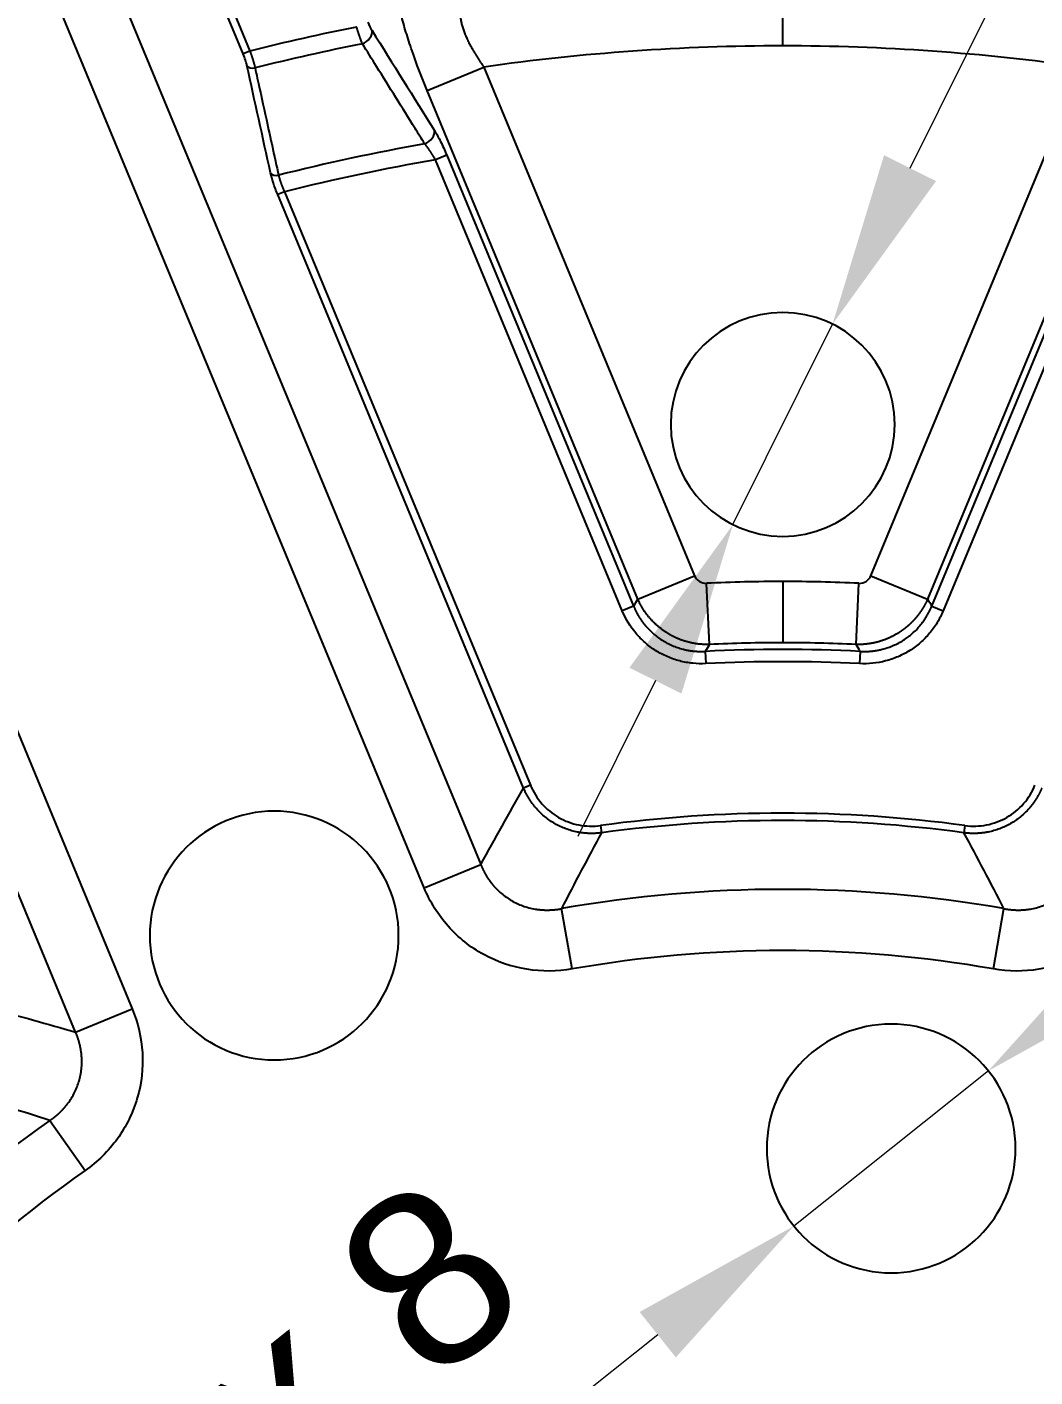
# Model space of a CAD drawing. Header units: millimetres. Extents: x 18 to 755, y 19 to 576.
# Drawn here: x 566.8 to 607.3, y 268.2 to 322.5 of the extents above; entities that cross this region are included whole.
import ezdxf

# ---------------------------------------------------------------- set-up
doc = ezdxf.new("R2010")
doc.units = ezdxf.units.MM
doc.layers.add('1', color=7, linetype='Continuous', true_color=0xffffff)
doc.styles.add('Arial', font='Arial')
doc.dimstyles.get("Standard").update_dxf_attribs({"dimtxt": 0.18, "dimasz": 0.18, "dimexe": 0.18, "dimexo": 0.0625, "dimgap": 0.09, "dimtad": 0, "dimtih": 1, "dimtoh": 1, "dimdec": 4, "dimzin": 0, "dimdsep": 46, "dimtxsty": 'Standard', "dimcen": 0.09, "dimadec": 0, "dimazin": 0, "dimtfac": 1, "dimtdec": 4, "dimtofl": 0, "dimtmove": 0, "dimatfit": 3, "dimfxl": 1, "dimtolj": 1, "dimtzin": 0, "dimarcsym": 0})

# ---------------------------------------------------------------- blocks, each defined once
blk = doc.blocks.new('_U0')
at = {"layer": '1', "color": 18, "linetype": 'Continuous', "lineweight": 13}
for p, q in [((700.69, 329.267), (735.405, 360.387)), ((493.69, 143.7), (700.69, 329.267)), ((493.69, 143.7), (695.478, 324.594))]:
    blk.add_line(p, q, dxfattribs=at)
at = {"layer": '1', "color": 18}
for points in [[(696.257, 323.726), (694.699, 325.463), (700.69, 329.267)], [(498.124, 149.241), (499.681, 147.504), (493.69, 143.7)]]:
    blk.add_solid(points, dxfattribs=at)
at = {"layer": 'Defpoints', "color": 0}
for p in [(700.69, 329.267), (493.69, 143.7)]:
    blk.add_point(p, dxfattribs=at)
at = {"layer": '1', "color": 18, "lineweight": -3, "insert": (708.25, 350.86), "char_height": 7, "attachment_point": 1, "rotation": 41.8749, "style": 'Arial'}
blk.add_mtext('\\A1;%%c278', dxfattribs=at)
blk = doc.blocks.new('_U10')
at = {"layer": '1', "color": 18, "linetype": 'Continuous', "lineweight": 13}
for p, q in [((558.472, 270.15), (452.723, 362.102)), ((635.909, 202.817), (558.472, 270.15)), ((635.909, 202.817), (563.754, 265.557))]:
    blk.add_line(p, q, dxfattribs=at)
at = {"layer": '1', "color": 18}
for points in [[(564.519, 266.438), (562.988, 264.677), (558.472, 270.15)], [(629.861, 206.529), (631.392, 208.29), (635.909, 202.817)]]:
    blk.add_solid(points, dxfattribs=at)
at = {"layer": 'Defpoints', "color": 0}
for p in [(558.472, 270.15), (635.909, 202.817)]:
    blk.add_point(p, dxfattribs=at)
at = {"layer": '1', "color": 18, "lineweight": -3, "insert": (463.324, 368.96), "char_height": 7, "attachment_point": 1, "rotation": 318.9921, "style": 'Arial'}
blk.add_mtext('\\A1;%%c102,6', dxfattribs=at)
blk = doc.blocks.new('_U12')
at = {"layer": '1', "color": 18, "linetype": 'Continuous', "lineweight": 13}
for p, q in [((610.925, 284.861), (616.395, 289.228)), ((605.454, 280.494), (597.638, 274.256)), ((592.167, 269.889), (558.165, 242.75))]:
    blk.add_line(p, q, dxfattribs=at)
at = {"layer": '1', "color": 18}
for points in [[(610.197, 285.773), (611.652, 283.949), (605.454, 280.494)], [(592.895, 268.977), (591.439, 270.801), (597.638, 274.256)]]:
    blk.add_solid(points, dxfattribs=at)
at = {"layer": 'Defpoints', "color": 0}
for p in [(605.454, 280.494), (597.638, 274.256)]:
    blk.add_point(p, dxfattribs=at)
at = {"layer": '1', "color": 18, "lineweight": -3, "insert": (554.019, 253.555), "char_height": 7, "attachment_point": 1, "rotation": 38.5962, "style": 'Arial'}
blk.add_mtext('\\A1; %%c10 \\fArial|b0|i0;\\C18;\\H7.00;\\fArial|b0|i0;x 8\\fArial|b0|i0;\\H7.00;\\C18;', dxfattribs=at)
blk = doc.blocks.new('_U13')
at = {"layer": '1', "color": 18, "linetype": 'Continuous', "lineweight": 13}
for p, q in [((602.305, 316.784), (620.6, 353.631)), ((595.189, 302.453), (599.191, 310.514)), ((592.076, 296.183), (588.963, 289.914))]:
    blk.add_line(p, q, dxfattribs=at)
at = {"layer": '1', "color": 18}
for points in [[(601.26, 317.303), (603.35, 316.265), (599.191, 310.514)], [(593.121, 295.664), (591.031, 296.702), (595.189, 302.453)]]:
    blk.add_solid(points, dxfattribs=at)
at = {"layer": 'Defpoints', "color": 0}
for p in [(599.191, 310.514), (595.189, 302.453)]:
    blk.add_point(p, dxfattribs=at)
at = {"layer": '1', "color": 18, "lineweight": -3, "insert": (595.384, 327.653), "char_height": 7, "attachment_point": 1, "rotation": 63.5941, "style": 'Arial'}
blk.add_mtext('\\A1; %%c9 \\fArial|b0|i0;\\C18;\\H7.00;\\fArial|b0|i0;x 2\\fArial|b0|i0;\\H7.00;\\C18;', dxfattribs=at)

msp = doc.modelspace()

# ---------------------------------------------------------------- linework, layer by layer
at = {"layer": '1', "color": 7, "lineweight": -3}
for p, q in [((575.507, 321.38), (562.343, 353.159)), ((562.616, 353.273), (575.78, 321.493)), ((560.283, 348.603), (585.057, 288.795)), ((582.782, 287.853), (558.008, 347.661)), ((546.279, 342.802), (571.053, 282.994)), ((568.778, 282.052), (544.004, 341.86)), ((597.19, 321.701), (597.19, 324.155)), ((575.78, 321.493), (575.507, 321.38)), ((582.903, 319.908), (585.177, 320.85)), ((585.177, 320.85), (593.649, 300.398)), ((600.732, 300.398), (609.203, 320.85)), ((591.374, 299.456), (582.903, 319.908)), ((611.478, 319.908), (603.006, 299.456)), ((583.689, 317.309), (583.234, 317.12)), ((590.744, 298.99), (583.234, 317.12)), ((583.689, 317.309), (591.198, 299.179)), ((603.182, 299.179), (610.691, 317.309)), ((611.146, 317.12), (603.637, 298.99)), ((577.171, 315.833), (576.898, 315.72)), ((586.78, 291.862), (576.898, 315.72)), ((577.171, 315.833), (587.053, 291.975)), ((591.374, 299.456), (593.649, 300.398)), ((597.19, 300.168), (597.19, 297.706)), ((600.732, 300.398), (603.006, 299.456)), ((594.246, 297.635), (594.127, 300.094)), ((600.135, 297.635), (600.253, 300.094)), ((591.198, 299.179), (590.744, 298.99)), ((603.182, 299.179), (603.637, 298.99)), ((594.079, 297.359), (594.104, 296.867)), ((600.302, 297.359), (600.276, 296.867)), ((587.053, 291.975), (586.78, 291.862)), ((589.868, 290.358), (589.908, 290.066)), ((604.511, 290.358), (604.471, 290.066)), ((582.782, 287.853), (585.057, 288.795)), ((588.725, 284.591), (588.299, 287.016)), ((605.654, 284.591), (606.08, 287.016)), ((568.778, 282.052), (571.053, 282.994)), ((567.744, 278.502), (569.157, 276.486))]:
    msp.add_line(p, q, dxfattribs=at)
for centre, radius, start, end in [((597.19, 236.483), 136.863, 90, 270), ((597.19, 236.483), 136.863, 270, 90), ((597.19, 236.483), 129, 90, 270), ((597.19, 236.483), 129, 270, 90), ((597.19, 236.483), 87.664, 101.26289, 104.13612), ((597.19, 236.483), 86.957, 101.19951, 104.1123), ((597.19, 236.483), 85.218, 90, 98.10384), ((597.19, 236.483), 85.218, 81.89616, 90), ((597.19, 236.483), 82.543, 100.03886, 104.20633), ((597.19, 236.483), 81.836, 99.81913, 104.16), ((597.19, 306.483), 4.5, 90, 270), ((597.19, 306.483), 4.5, 270, 90), ((597.19, 236.483), 63.685, 90, 92.75682), ((597.19, 236.483), 63.685, 87.24318, 90), ((597.19, 236.483), 60.954, 87.07411, 92.92589), ((597.19, 236.483), 61.223, 90, 92.75682), ((597.19, 236.483), 61.223, 87.24318, 90), ((597.19, 236.483), 60.462, 87.07411, 92.92589), ((576.758, 285.935), 5, 90, 270), ((576.758, 285.935), 5, 270, 90), ((597.19, 236.483), 54.37, 82.262, 97.7399), ((597.19, 236.483), 54.075, 82.262, 97.7399), ((597.19, 236.483), 51.309, 80.0223, 99.9796), ((597.19, 236.483), 48.847, 80.0223, 99.9796), ((601.546, 277.375), 5, 90, 270), ((601.546, 277.375), 5, 270, 90), ((597.19, 236.483), 51.309, 125.0223, 144.9796), ((597.19, 236.483), 48.847, 125.0223, 144.9796)]:
    msp.add_arc(centre, radius, start, end, dxfattribs=at)
for centre, major_axis, ratio, start_param, end_param in [((580.232, 322.131), (-0.424, -0.265), 0.68293, 1.317125, 2.901578), ((575.936, 321.022), (0.293, 0.064), 0.706939, 3.389646, 4.734138), ((582.74, 318.111), (-0.424, -0.264), 0.680219, 1.304161, 2.902421), ((576.881, 316.708), (0.293, 0.064), 0.706921, 3.38964, 4.735291)]:
    msp.add_ellipse(centre, major_axis=major_axis, ratio=ratio, start_param=start_param, end_param=end_param, dxfattribs=at)
for points, knots in [([(582.903, 319.908), (582.679, 320.449), (582.476, 320.982), (582.206, 321.765), (582.125, 322.016), (581.979, 322.498), (581.913, 322.73), (581.802, 323.17), (581.756, 323.372), (581.686, 323.743), (581.661, 323.913), (581.633, 324.211), (581.63, 324.337), (581.645, 324.548), (581.664, 324.632), (581.693, 324.692)], [0, 0, 0, 0, 0.25, 0.25, 0.375, 0.375, 0.5, 0.5, 0.625, 0.625, 0.75, 0.75, 0.875, 0.875, 1, 1, 1, 1]), ([(584.328, 323.207), (584.326, 323.205), (584.323, 323.202), (584.318, 323.196), (584.314, 323.191), (584.309, 323.185), (584.305, 323.179), (584.3, 323.173), (584.296, 323.167), (584.292, 323.161), (584.289, 323.154), (584.285, 323.148), (584.281, 323.141), (584.278, 323.134), (584.275, 323.127), (584.272, 323.119), (584.269, 323.112), (584.266, 323.104), (584.263, 323.096), (584.261, 323.088), (584.258, 323.08), (584.256, 323.072), (584.254, 323.063), (584.252, 323.055), (584.25, 323.046), (584.248, 323.037), (584.247, 323.028), (584.245, 323.019), (584.244, 323.009), (584.243, 323), (584.242, 322.99), (584.241, 322.98), (584.24, 322.971), (584.24, 322.96), (584.239, 322.95), (584.239, 322.94), (584.239, 322.929), (584.239, 322.919), (584.239, 322.908), (584.239, 322.897), (584.239, 322.886), (584.241, 322.84), (584.25, 322.754), (584.277, 322.617), (584.318, 322.467), (584.372, 322.307), (584.438, 322.14), (584.516, 321.965), (584.606, 321.782), (584.68, 321.643), (584.731, 321.551), (584.755, 321.51), (584.779, 321.468), (584.804, 321.426), (584.829, 321.383), (584.855, 321.34), (584.881, 321.297), (584.908, 321.254), (584.936, 321.21), (584.964, 321.166), (584.993, 321.121), (585.022, 321.077), (585.052, 321.032), (585.083, 320.987), (585.114, 320.941), (585.145, 320.896), (585.167, 320.866), (585.177, 320.85)], [0, 0, 0, 0, 0.006471, 0.012929, 0.019375, 0.025808, 0.032228, 0.038637, 0.045033, 0.051418, 0.057791, 0.064152, 0.070501, 0.07684, 0.083167, 0.089483, 0.095788, 0.102083, 0.108367, 0.11464, 0.120903, 0.127156, 0.133399, 0.139632, 0.145856, 0.15207, 0.158275, 0.16447, 0.170656, 0.176834, 0.183003, 0.189163, 0.195314, 0.201458, 0.207593, 0.213721, 0.21984, 0.225953, 0.232057, 0.238154, 0.244245, 0.250328, 0.312711, 0.375045, 0.437508, 0.500273, 0.560944, 0.622707, 0.685693, 0.750025, 0.763829, 0.777742, 0.791763, 0.805895, 0.820138, 0.834492, 0.84896, 0.86354, 0.878235, 0.893045, 0.907971, 0.923014, 0.938174, 0.953452, 0.968848, 0.984364, 1, 1, 1, 1]), ([(580.301, 321.785), (580.299, 321.788), (580.297, 321.795), (580.292, 321.806), (580.288, 321.817), (580.283, 321.829), (580.279, 321.84), (580.275, 321.851), (580.271, 321.862), (580.266, 321.874), (580.262, 321.885), (580.258, 321.896), (580.253, 321.908), (580.249, 321.919), (580.245, 321.931), (580.241, 321.942), (580.237, 321.954), (580.232, 321.965), (580.228, 321.977), (580.224, 321.988), (580.22, 322), (580.216, 322.011), (580.212, 322.023), (580.208, 322.034), (580.204, 322.046), (580.2, 322.057), (580.196, 322.068), (580.192, 322.079), (580.188, 322.091), (580.185, 322.102), (580.181, 322.113), (580.177, 322.124), (580.173, 322.135), (580.17, 322.146), (580.166, 322.157), (580.162, 322.167), (580.159, 322.178), (580.155, 322.189), (580.152, 322.199), (580.148, 322.209), (580.145, 322.22), (580.141, 322.23), (580.138, 322.24), (580.135, 322.25), (580.132, 322.26), (580.128, 322.27), (580.125, 322.28), (580.122, 322.29), (580.119, 322.299), (580.116, 322.309), (580.113, 322.318), (580.11, 322.327), (580.107, 322.336), (580.104, 322.345), (580.101, 322.354), (580.098, 322.363), (580.096, 322.372), (580.093, 322.38), (580.09, 322.389), (580.088, 322.397), (580.085, 322.405), (580.083, 322.413), (580.08, 322.421), (580.078, 322.429), (580.075, 322.437), (580.073, 322.445), (580.071, 322.452), (580.069, 322.457), (580.068, 322.459)], [0, 0, 0, 0, 0.020582, 0.040997, 0.061245, 0.081326, 0.10124, 0.120987, 0.140566, 0.159978, 0.179224, 0.198302, 0.217213, 0.235957, 0.254534, 0.272943, 0.291186, 0.309261, 0.32717, 0.344911, 0.362485, 0.379892, 0.397132, 0.414205, 0.431111, 0.447849, 0.464421, 0.480825, 0.497062, 0.513133, 0.529036, 0.544772, 0.56034, 0.575742, 0.590977, 0.606044, 0.620945, 0.635678, 0.650245, 0.664644, 0.678876, 0.692941, 0.706839, 0.72057, 0.734134, 0.74753, 0.76076, 0.773823, 0.786718, 0.799447, 0.812008, 0.824403, 0.83663, 0.84869, 0.860584, 0.87231, 0.883869, 0.895262, 0.906487, 0.917545, 0.928436, 0.939161, 0.949718, 0.960108, 0.970332, 0.980388, 0.990277, 1, 1, 1, 1]), ([(575.78, 321.493), (575.782, 321.488), (575.786, 321.478), (575.791, 321.464), (575.796, 321.449), (575.801, 321.435), (575.806, 321.42), (575.811, 321.406), (575.817, 321.391), (575.822, 321.377), (575.826, 321.363), (575.831, 321.348), (575.836, 321.334), (575.841, 321.32), (575.846, 321.306), (575.851, 321.292), (575.855, 321.278), (575.86, 321.264), (575.864, 321.25), (575.869, 321.236), (575.873, 321.222), (575.878, 321.208), (575.882, 321.195), (575.886, 321.181), (575.891, 321.168), (575.895, 321.155), (575.899, 321.141), (575.903, 321.128), (575.907, 321.115), (575.911, 321.102), (575.915, 321.089), (575.918, 321.076), (575.922, 321.064), (575.926, 321.051), (575.93, 321.039), (575.933, 321.027), (575.937, 321.014), (575.94, 321.002), (575.943, 320.99), (575.947, 320.978), (575.95, 320.967), (575.953, 320.955), (575.956, 320.944), (575.959, 320.932), (575.962, 320.921), (575.965, 320.91), (575.968, 320.899), (575.971, 320.888), (575.973, 320.877), (575.976, 320.867), (575.979, 320.856), (575.981, 320.846), (575.983, 320.836), (575.986, 320.826), (575.987, 320.819), (575.988, 320.816)], [0, 0, 0, 0, 0.019752, 0.039468, 0.059149, 0.078794, 0.098404, 0.117979, 0.137519, 0.157024, 0.176494, 0.195929, 0.21533, 0.234696, 0.254027, 0.273324, 0.292586, 0.311814, 0.331008, 0.350168, 0.369294, 0.388386, 0.407444, 0.426468, 0.445459, 0.464416, 0.48334, 0.50223, 0.521087, 0.539911, 0.558701, 0.577459, 0.596184, 0.614876, 0.633535, 0.652162, 0.670756, 0.689317, 0.707847, 0.726344, 0.744809, 0.763242, 0.781643, 0.800012, 0.818349, 0.836655, 0.854929, 0.873172, 0.891384, 0.909564, 0.927713, 0.945831, 0.963918, 0.981974, 1, 1, 1, 1]), ([(582.802, 317.763), (582.673, 317.97), (582.544, 318.178), (581.9, 319.215), (581.385, 320.043), (580.68, 321.175), (580.491, 321.48), (580.301, 321.785)], [0, 0, 0, 0, 0.154458, 0.154458, 0.772291, 0.772291, 1, 1, 1, 1]), ([(575.988, 320.816), (576.018, 320.678), (576.049, 320.54), (576.2, 319.849), (576.321, 319.296), (576.606, 317.996), (576.769, 317.249), (576.933, 316.502)], [0, 0, 0, 0, 0.096089, 0.096089, 0.480447, 0.480447, 1, 1, 1, 1]), ([(583.195, 318.299), (583.274, 318.172), (583.358, 318.02), (583.527, 317.681), (583.61, 317.498), (583.689, 317.309)], [0, 0, 0, 0, 0.5, 0.5, 1, 1, 1, 1]), ([(583.234, 317.12), (583.231, 317.125), (583.226, 317.135), (583.218, 317.15), (583.21, 317.165), (583.201, 317.18), (583.193, 317.195), (583.184, 317.21), (583.175, 317.226), (583.166, 317.242), (583.157, 317.257), (583.147, 317.273), (583.137, 317.29), (583.128, 317.306), (583.117, 317.322), (583.107, 317.339), (583.097, 317.356), (583.086, 317.372), (583.076, 317.389), (583.065, 317.406), (583.054, 317.423), (583.043, 317.44), (583.031, 317.457), (583.018, 317.477), (583.003, 317.499), (582.986, 317.524), (582.969, 317.548), (582.952, 317.572), (582.935, 317.595), (582.918, 317.618), (582.902, 317.64), (582.885, 317.662), (582.868, 317.683), (582.851, 317.704), (582.835, 317.724), (582.818, 317.744), (582.807, 317.756), (582.802, 317.763)], [0, 0, 0, 0, 0.019473, 0.039254, 0.059344, 0.079744, 0.100453, 0.121472, 0.142801, 0.16444, 0.186391, 0.208651, 0.231224, 0.254107, 0.277302, 0.300809, 0.324627, 0.348758, 0.373202, 0.397957, 0.423026, 0.448408, 0.474102, 0.50011, 0.538421, 0.576756, 0.615114, 0.653496, 0.691902, 0.730331, 0.768783, 0.80726, 0.84576, 0.884284, 0.922832, 0.961404, 1, 1, 1, 1]), ([(576.898, 315.72), (576.832, 315.879), (576.773, 316.037), (576.673, 316.337), (576.634, 316.476), (576.608, 316.595)], [0, 0, 0, 0, 0.5, 0.5, 1, 1, 1, 1]), ([(576.933, 316.502), (576.934, 316.499), (576.935, 316.492), (576.937, 316.482), (576.94, 316.472), (576.942, 316.461), (576.945, 316.451), (576.947, 316.44), (576.95, 316.429), (576.953, 316.418), (576.956, 316.407), (576.959, 316.396), (576.962, 316.385), (576.965, 316.374), (576.968, 316.362), (576.972, 316.35), (576.975, 316.339), (576.979, 316.327), (576.982, 316.315), (576.986, 316.303), (576.99, 316.291), (576.994, 316.278), (576.998, 316.266), (577.002, 316.253), (577.006, 316.241), (577.011, 316.228), (577.015, 316.215), (577.019, 316.203), (577.024, 316.19), (577.029, 316.177), (577.033, 316.164), (577.038, 316.15), (577.043, 316.137), (577.048, 316.124), (577.053, 316.11), (577.058, 316.097), (577.064, 316.083), (577.069, 316.07), (577.074, 316.056), (577.08, 316.043), (577.085, 316.029), (577.091, 316.015), (577.097, 316.001), (577.102, 315.987), (577.108, 315.973), (577.114, 315.959), (577.12, 315.945), (577.126, 315.931), (577.132, 315.917), (577.139, 315.903), (577.145, 315.889), (577.151, 315.875), (577.158, 315.861), (577.164, 315.847), (577.168, 315.838), (577.171, 315.833)], [0, 0, 0, 0, 0.018155, 0.036332, 0.05453, 0.072751, 0.090995, 0.109262, 0.127552, 0.145866, 0.164204, 0.182567, 0.200954, 0.219367, 0.237805, 0.256269, 0.27476, 0.293276, 0.31182, 0.330391, 0.348989, 0.367616, 0.38627, 0.404953, 0.423666, 0.442407, 0.461177, 0.479978, 0.498809, 0.51767, 0.536562, 0.555485, 0.57444, 0.593426, 0.612445, 0.631496, 0.650579, 0.669695, 0.688845, 0.708028, 0.727245, 0.746496, 0.765782, 0.785102, 0.804458, 0.823848, 0.843275, 0.862737, 0.882235, 0.90177, 0.921342, 0.94095, 0.960596, 0.980279, 1, 1, 1, 1]), ([(593.649, 300.398), (593.687, 300.304), (593.755, 300.224), (593.925, 300.116), (594.026, 300.09), (594.127, 300.094)], [0, 0, 0, 0, 0.5, 0.5, 1, 1, 1, 1]), ([(600.253, 300.094), (600.355, 300.09), (600.456, 300.116), (600.626, 300.224), (600.693, 300.304), (600.732, 300.398)], [0, 0, 0, 0, 0.5, 0.5, 1, 1, 1, 1]), ([(591.198, 299.179), (591.202, 299.17), (591.209, 299.154), (591.219, 299.129), (591.23, 299.104), (591.241, 299.08), (591.252, 299.055), (591.264, 299.031), (591.275, 299.007), (591.287, 298.983), (591.299, 298.959), (591.311, 298.936), (591.323, 298.912), (591.336, 298.889), (591.348, 298.866), (591.361, 298.843), (591.374, 298.82), (591.387, 298.798), (591.401, 298.775), (591.414, 298.753), (591.428, 298.731), (591.441, 298.709), (591.455, 298.688), (591.47, 298.666), (591.484, 298.645), (591.498, 298.624), (591.513, 298.603), (591.527, 298.582), (591.542, 298.561), (591.557, 298.541), (591.572, 298.521), (591.587, 298.501), (591.602, 298.481), (591.618, 298.462), (591.633, 298.442), (591.649, 298.423), (591.708, 298.352), (591.816, 298.232), (591.981, 298.076), (592.157, 297.933), (592.343, 297.805), (592.538, 297.692), (592.742, 297.594), (592.954, 297.511), (593.117, 297.462), (593.224, 297.436), (593.274, 297.424), (593.325, 297.413), (593.376, 297.403), (593.428, 297.394), (593.48, 297.386), (593.533, 297.379), (593.586, 297.372), (593.639, 297.367), (593.693, 297.362), (593.747, 297.359), (593.802, 297.356), (593.857, 297.354), (593.912, 297.354), (593.968, 297.354), (594.023, 297.356), (594.06, 297.358), (594.079, 297.359)], [0, 0, 0, 0, 0.007423, 0.014834, 0.022232, 0.029616, 0.036986, 0.044342, 0.051683, 0.059008, 0.066318, 0.073613, 0.08089, 0.088151, 0.095394, 0.10262, 0.109828, 0.117017, 0.124188, 0.131339, 0.13847, 0.145582, 0.152673, 0.159743, 0.166793, 0.17382, 0.180826, 0.18781, 0.194771, 0.201709, 0.208624, 0.215516, 0.222383, 0.229226, 0.236045, 0.242839, 0.249607, 0.31255, 0.375247, 0.437527, 0.499226, 0.560966, 0.623281, 0.686008, 0.748976, 0.763016, 0.777162, 0.791412, 0.805763, 0.820211, 0.834754, 0.849388, 0.864111, 0.878918, 0.893806, 0.908772, 0.923812, 0.938923, 0.954101, 0.969343, 0.984643, 1, 1, 1, 1]), ([(594.246, 297.635), (594.236, 297.635), (594.217, 297.635), (594.189, 297.634), (594.161, 297.634), (594.133, 297.634), (594.105, 297.634), (594.077, 297.635), (594.049, 297.636), (594.021, 297.637), (593.993, 297.638), (593.965, 297.64), (593.937, 297.642), (593.909, 297.644), (593.881, 297.646), (593.853, 297.649), (593.825, 297.652), (593.797, 297.655), (593.769, 297.659), (593.741, 297.662), (593.714, 297.666), (593.686, 297.67), (593.658, 297.675), (593.631, 297.68), (593.603, 297.685), (593.576, 297.69), (593.549, 297.695), (593.522, 297.701), (593.494, 297.707), (593.467, 297.713), (593.44, 297.72), (593.413, 297.726), (593.387, 297.733), (593.36, 297.74), (593.333, 297.748), (593.307, 297.755), (593.281, 297.763), (593.254, 297.771), (593.228, 297.779), (593.202, 297.788), (593.176, 297.797), (593.151, 297.806), (593.125, 297.815), (593.099, 297.824), (593.074, 297.834), (593.049, 297.843), (593.024, 297.853), (592.999, 297.864), (592.974, 297.874), (592.949, 297.885), (592.925, 297.895), (592.9, 297.906), (592.876, 297.917), (592.852, 297.929), (592.828, 297.94), (592.805, 297.952), (592.781, 297.964), (592.758, 297.976), (592.734, 297.988), (592.711, 298), (592.689, 298.013), (592.666, 298.025), (592.643, 298.038), (592.621, 298.051), (592.599, 298.064), (592.577, 298.078), (592.555, 298.091), (592.527, 298.109), (592.493, 298.131), (592.452, 298.158), (592.412, 298.185), (592.372, 298.214), (592.332, 298.243), (592.293, 298.274), (592.253, 298.305), (592.215, 298.336), (592.176, 298.369), (592.138, 298.402), (592.1, 298.436), (592.063, 298.471), (592.026, 298.507), (591.99, 298.543), (591.954, 298.581), (591.918, 298.618), (591.884, 298.657), (591.849, 298.696), (591.816, 298.736), (591.783, 298.777), (591.75, 298.818), (591.719, 298.86), (591.687, 298.903), (591.657, 298.946), (591.627, 298.99), (591.598, 299.034), (591.57, 299.079), (591.543, 299.125), (591.516, 299.171), (591.49, 299.217), (591.465, 299.264), (591.441, 299.311), (591.418, 299.359), (591.395, 299.407), (591.381, 299.44), (591.374, 299.456)], [0, 0, 0, 0, 0.007804, 0.01561, 0.023416, 0.031224, 0.039031, 0.046838, 0.054645, 0.062451, 0.070255, 0.078057, 0.085857, 0.093654, 0.101448, 0.109238, 0.117024, 0.124806, 0.132583, 0.140354, 0.148119, 0.155879, 0.163631, 0.171377, 0.179115, 0.186845, 0.194567, 0.202281, 0.209985, 0.217679, 0.225364, 0.233038, 0.240702, 0.248354, 0.255995, 0.263623, 0.27124, 0.278844, 0.286434, 0.294011, 0.301575, 0.309124, 0.316658, 0.324177, 0.331681, 0.33917, 0.346642, 0.354098, 0.361537, 0.368959, 0.376363, 0.38375, 0.391118, 0.398468, 0.4058, 0.413112, 0.420405, 0.427678, 0.434931, 0.442164, 0.449376, 0.456567, 0.463737, 0.470886, 0.478012, 0.485117, 0.4922, 0.49926, 0.512629, 0.526078, 0.539605, 0.553208, 0.566886, 0.580635, 0.594455, 0.608343, 0.622297, 0.636314, 0.650393, 0.664531, 0.678726, 0.692974, 0.707275, 0.721624, 0.736021, 0.750461, 0.764943, 0.779463, 0.79402, 0.808609, 0.823229, 0.837877, 0.852549, 0.867243, 0.881957, 0.896686, 0.911429, 0.926182, 0.940942, 0.955707, 0.970474, 0.985239, 1, 1, 1, 1]), ([(603.006, 299.456), (603.003, 299.447), (602.995, 299.43), (602.984, 299.404), (602.972, 299.379), (602.96, 299.354), (602.947, 299.328), (602.935, 299.303), (602.922, 299.278), (602.909, 299.253), (602.896, 299.228), (602.883, 299.204), (602.869, 299.179), (602.855, 299.155), (602.841, 299.13), (602.826, 299.106), (602.812, 299.082), (602.797, 299.059), (602.782, 299.035), (602.767, 299.011), (602.752, 298.988), (602.736, 298.965), (602.72, 298.942), (602.704, 298.919), (602.688, 298.896), (602.671, 298.874), (602.655, 298.851), (602.638, 298.829), (602.621, 298.807), (602.604, 298.785), (602.587, 298.763), (602.569, 298.742), (602.551, 298.721), (602.534, 298.7), (602.516, 298.679), (602.497, 298.658), (602.479, 298.637), (602.461, 298.617), (602.442, 298.597), (602.423, 298.577), (602.404, 298.557), (602.385, 298.538), (602.366, 298.519), (602.347, 298.5), (602.327, 298.481), (602.308, 298.462), (602.288, 298.444), (602.268, 298.425), (602.248, 298.407), (602.228, 298.39), (602.208, 298.372), (602.188, 298.355), (602.167, 298.338), (602.147, 298.321), (602.126, 298.304), (602.105, 298.288), (602.085, 298.271), (602.064, 298.255), (602.043, 298.24), (602.022, 298.224), (602.001, 298.209), (601.98, 298.194), (601.958, 298.179), (601.937, 298.164), (601.916, 298.149), (601.894, 298.135), (601.873, 298.121), (601.845, 298.103), (601.81, 298.082), (601.769, 298.057), (601.727, 298.032), (601.684, 298.008), (601.64, 297.985), (601.596, 297.962), (601.551, 297.94), (601.506, 297.918), (601.46, 297.897), (601.414, 297.877), (601.367, 297.857), (601.319, 297.838), (601.271, 297.82), (601.223, 297.803), (601.174, 297.786), (601.124, 297.771), (601.075, 297.756), (601.025, 297.741), (600.974, 297.728), (600.923, 297.715), (600.872, 297.704), (600.82, 297.693), (600.769, 297.683), (600.717, 297.674), (600.664, 297.666), (600.612, 297.659), (600.559, 297.652), (600.506, 297.647), (600.453, 297.642), (600.4, 297.639), (600.347, 297.636), (600.294, 297.635), (600.241, 297.634), (600.188, 297.634), (600.153, 297.635), (600.135, 297.635)], [0, 0, 0, 0, 0.007804, 0.01561, 0.023418, 0.031225, 0.039033, 0.046841, 0.054648, 0.062454, 0.070258, 0.078061, 0.085861, 0.093658, 0.101452, 0.109243, 0.117029, 0.124811, 0.132588, 0.14036, 0.148125, 0.155885, 0.163638, 0.171383, 0.179122, 0.186852, 0.194574, 0.202287, 0.209992, 0.217686, 0.225371, 0.233045, 0.240709, 0.248361, 0.256002, 0.26363, 0.271247, 0.27885, 0.286441, 0.294018, 0.301581, 0.30913, 0.316664, 0.324184, 0.331687, 0.339176, 0.346648, 0.354103, 0.361542, 0.368964, 0.376368, 0.383755, 0.391123, 0.398473, 0.405804, 0.413116, 0.420408, 0.427681, 0.434934, 0.442166, 0.449378, 0.456569, 0.463739, 0.470887, 0.478014, 0.485118, 0.4922, 0.49926, 0.51263, 0.52608, 0.539607, 0.553211, 0.566889, 0.580639, 0.59446, 0.608348, 0.622302, 0.63632, 0.650399, 0.664537, 0.678732, 0.692981, 0.707282, 0.721631, 0.736028, 0.750468, 0.76495, 0.77947, 0.794026, 0.808616, 0.823236, 0.837883, 0.852555, 0.867249, 0.881962, 0.896691, 0.911433, 0.926185, 0.940945, 0.955709, 0.970475, 0.98524, 1, 1, 1, 1]), ([(600.302, 297.359), (600.311, 297.358), (600.328, 297.357), (600.355, 297.356), (600.382, 297.355), (600.409, 297.355), (600.436, 297.354), (600.463, 297.354), (600.489, 297.354), (600.516, 297.354), (600.543, 297.355), (600.569, 297.356), (600.595, 297.357), (600.622, 297.358), (600.648, 297.36), (600.674, 297.361), (600.7, 297.363), (600.726, 297.366), (600.752, 297.368), (600.778, 297.371), (600.804, 297.373), (600.83, 297.377), (600.855, 297.38), (600.881, 297.383), (600.906, 297.387), (600.931, 297.391), (600.957, 297.395), (600.982, 297.399), (601.006, 297.404), (601.031, 297.409), (601.056, 297.413), (601.08, 297.419), (601.105, 297.424), (601.129, 297.429), (601.153, 297.435), (601.177, 297.441), (601.267, 297.464), (601.421, 297.51), (601.634, 297.592), (601.838, 297.69), (602.033, 297.802), (602.219, 297.93), (602.395, 298.072), (602.561, 298.229), (602.675, 298.354), (602.745, 298.439), (602.777, 298.48), (602.809, 298.521), (602.84, 298.563), (602.87, 298.606), (602.9, 298.649), (602.929, 298.694), (602.958, 298.739), (602.986, 298.785), (603.013, 298.832), (603.039, 298.879), (603.065, 298.927), (603.09, 298.976), (603.115, 299.026), (603.138, 299.076), (603.16, 299.127), (603.175, 299.161), (603.182, 299.179)], [0, 0, 0, 0, 0.007422, 0.014832, 0.022228, 0.029611, 0.03698, 0.044335, 0.051675, 0.059001, 0.06631, 0.073604, 0.080881, 0.088141, 0.095384, 0.10261, 0.109817, 0.117007, 0.124177, 0.131328, 0.13846, 0.145571, 0.152663, 0.159734, 0.166783, 0.173811, 0.180818, 0.187802, 0.194764, 0.201703, 0.208618, 0.215511, 0.222379, 0.229223, 0.236043, 0.242838, 0.249607, 0.312539, 0.375233, 0.437516, 0.499226, 0.560955, 0.623267, 0.685997, 0.748976, 0.763013, 0.777158, 0.791406, 0.805755, 0.820202, 0.834744, 0.849378, 0.8641, 0.878907, 0.893795, 0.908762, 0.923803, 0.938915, 0.954095, 0.969338, 0.984641, 1, 1, 1, 1]), ([(594.104, 296.867), (593.926, 296.858), (593.749, 296.862), (593.396, 296.898), (593.22, 296.93), (592.879, 297.019), (592.713, 297.076), (592.39, 297.217), (592.232, 297.3), (591.934, 297.489), (591.793, 297.594), (591.528, 297.826), (591.403, 297.953), (591.062, 298.361), (590.88, 298.661), (590.744, 298.99)], [0, 0, 0, 0, 0.125, 0.125, 0.25, 0.25, 0.375, 0.375, 0.5, 0.5, 0.625, 0.625, 0.75, 0.75, 1, 1, 1, 1]), ([(603.637, 298.99), (603.569, 298.826), (603.489, 298.668), (603.305, 298.364), (603.2, 298.219), (602.974, 297.95), (602.851, 297.824), (602.585, 297.593), (602.442, 297.485), (602.143, 297.297), (601.987, 297.215), (601.665, 297.076), (601.496, 297.018), (600.982, 296.884), (600.632, 296.849), (600.276, 296.867)], [0, 0, 0, 0, 0.125, 0.125, 0.25, 0.25, 0.375, 0.375, 0.5, 0.5, 0.625, 0.625, 0.75, 0.75, 1, 1, 1, 1]), ([(589.908, 290.066), (589.899, 290.064), (589.883, 290.062), (589.857, 290.059), (589.832, 290.056), (589.807, 290.054), (589.782, 290.051), (589.757, 290.049), (589.732, 290.047), (589.707, 290.046), (589.682, 290.044), (589.658, 290.043), (589.633, 290.042), (589.608, 290.041), (589.583, 290.04), (589.558, 290.039), (589.534, 290.039), (589.509, 290.039), (589.485, 290.039), (589.46, 290.04), (589.436, 290.04), (589.412, 290.041), (589.387, 290.042), (589.363, 290.043), (589.339, 290.044), (589.315, 290.046), (589.291, 290.047), (589.267, 290.049), (589.244, 290.051), (589.22, 290.053), (589.196, 290.056), (589.173, 290.058), (589.15, 290.061), (589.126, 290.064), (589.103, 290.067), (589.08, 290.07), (589.057, 290.074), (589.034, 290.077), (589.012, 290.081), (588.989, 290.085), (588.967, 290.089), (588.872, 290.107), (588.706, 290.147), (588.475, 290.222), (588.252, 290.316), (588.039, 290.427), (587.836, 290.554), (587.643, 290.699), (587.461, 290.86), (587.337, 290.99), (587.262, 291.076), (587.231, 291.113), (587.2, 291.151), (587.17, 291.19), (587.14, 291.23), (587.11, 291.27), (587.081, 291.312), (587.052, 291.354), (587.024, 291.397), (586.997, 291.44), (586.97, 291.484), (586.944, 291.529), (586.918, 291.575), (586.893, 291.621), (586.869, 291.668), (586.846, 291.716), (586.823, 291.764), (586.801, 291.813), (586.787, 291.846), (586.78, 291.862)], [0, 0, 0, 0, 0.006529, 0.013047, 0.019555, 0.026051, 0.032536, 0.039009, 0.045469, 0.051917, 0.058352, 0.064774, 0.071182, 0.077576, 0.083955, 0.09032, 0.09667, 0.103004, 0.109323, 0.115626, 0.121912, 0.128181, 0.134434, 0.140669, 0.146886, 0.153086, 0.159267, 0.165429, 0.171573, 0.177697, 0.183801, 0.189886, 0.195951, 0.201995, 0.208019, 0.214022, 0.220003, 0.225963, 0.231901, 0.237817, 0.243711, 0.249582, 0.312525, 0.375222, 0.437468, 0.499068, 0.560676, 0.622939, 0.685659, 0.748632, 0.7611, 0.773669, 0.786336, 0.799098, 0.811953, 0.824897, 0.837929, 0.851045, 0.864243, 0.877519, 0.89087, 0.904293, 0.917785, 0.931343, 0.944963, 0.958642, 0.972377, 0.986164, 1, 1, 1, 1]), ([(587.053, 291.975), (587.166, 291.704), (587.32, 291.455), (587.705, 291.015), (587.931, 290.83), (588.439, 290.539), (588.711, 290.438), (589.287, 290.326), (589.577, 290.319), (589.868, 290.358)], [0, 0, 0, 0, 0.25, 0.25, 0.5, 0.5, 0.75, 0.75, 1, 1, 1, 1]), ([(607.598, 291.863), (607.595, 291.855), (607.589, 291.839), (607.579, 291.816), (607.568, 291.793), (607.558, 291.77), (607.547, 291.747), (607.537, 291.725), (607.526, 291.702), (607.515, 291.68), (607.504, 291.657), (607.492, 291.635), (607.481, 291.613), (607.469, 291.591), (607.457, 291.569), (607.445, 291.548), (607.433, 291.527), (607.421, 291.505), (607.408, 291.484), (607.396, 291.463), (607.383, 291.442), (607.37, 291.422), (607.357, 291.401), (607.344, 291.381), (607.331, 291.361), (607.317, 291.341), (607.304, 291.321), (607.29, 291.301), (607.276, 291.282), (607.263, 291.263), (607.249, 291.243), (607.235, 291.224), (607.22, 291.206), (607.206, 291.187), (607.192, 291.169), (607.177, 291.15), (607.163, 291.132), (607.148, 291.114), (607.134, 291.097), (607.119, 291.079), (607.104, 291.062), (607.041, 290.989), (606.923, 290.866), (606.741, 290.704), (606.548, 290.559), (606.346, 290.43), (606.133, 290.319), (605.91, 290.225), (605.679, 290.149), (605.505, 290.107), (605.394, 290.086), (605.346, 290.078), (605.297, 290.07), (605.248, 290.064), (605.198, 290.058), (605.148, 290.053), (605.098, 290.048), (605.047, 290.045), (604.996, 290.042), (604.945, 290.04), (604.893, 290.039), (604.841, 290.039), (604.789, 290.04), (604.736, 290.042), (604.683, 290.045), (604.63, 290.049), (604.577, 290.053), (604.524, 290.059), (604.489, 290.063), (604.471, 290.066)], [0, 0, 0, 0, 0.00653, 0.013049, 0.019558, 0.026055, 0.032541, 0.039014, 0.045476, 0.051924, 0.05836, 0.064782, 0.071191, 0.077585, 0.083965, 0.09033, 0.09668, 0.103015, 0.109334, 0.115637, 0.121923, 0.128192, 0.134445, 0.14068, 0.146897, 0.153096, 0.159277, 0.165439, 0.171582, 0.177706, 0.18381, 0.189894, 0.195958, 0.202002, 0.208025, 0.214027, 0.220007, 0.225966, 0.231904, 0.237819, 0.243712, 0.249582, 0.312536, 0.375236, 0.437479, 0.499068, 0.560687, 0.622954, 0.68567, 0.748632, 0.761102, 0.773673, 0.786341, 0.799105, 0.811961, 0.824907, 0.837939, 0.851056, 0.864254, 0.87753, 0.890881, 0.904303, 0.917795, 0.931352, 0.944971, 0.958648, 0.972381, 0.986166, 1, 1, 1, 1]), ([(604.511, 290.358), (604.802, 290.319), (605.095, 290.327), (605.669, 290.438), (605.942, 290.54), (606.45, 290.832), (606.674, 291.016), (607.061, 291.458), (607.213, 291.704), (607.325, 291.976)], [0, 0, 0, 0, 0.25, 0.25, 0.5, 0.5, 0.75, 0.75, 1, 1, 1, 1]), ([(585.057, 288.795), (585.06, 288.787), (585.067, 288.77), (585.077, 288.746), (585.087, 288.721), (585.097, 288.697), (585.108, 288.673), (585.119, 288.649), (585.129, 288.625), (585.141, 288.602), (585.152, 288.578), (585.163, 288.555), (585.175, 288.532), (585.187, 288.509), (585.199, 288.486), (585.211, 288.463), (585.223, 288.441), (585.235, 288.419), (585.248, 288.396), (585.261, 288.374), (585.274, 288.353), (585.287, 288.331), (585.3, 288.31), (585.313, 288.288), (585.326, 288.267), (585.34, 288.247), (585.354, 288.226), (585.367, 288.205), (585.381, 288.185), (585.395, 288.165), (585.41, 288.145), (585.424, 288.125), (585.438, 288.106), (585.453, 288.087), (585.467, 288.067), (585.482, 288.049), (585.497, 288.03), (585.512, 288.011), (585.527, 287.993), (585.542, 287.975), (585.557, 287.957), (585.622, 287.881), (585.744, 287.752), (585.934, 287.584), (586.136, 287.436), (586.349, 287.306), (586.572, 287.196), (586.806, 287.105), (587.05, 287.035), (587.232, 287), (587.349, 286.984), (587.399, 286.978), (587.448, 286.973), (587.499, 286.968), (587.55, 286.965), (587.601, 286.962), (587.653, 286.961), (587.705, 286.96), (587.758, 286.96), (587.811, 286.961), (587.864, 286.963), (587.918, 286.966), (587.972, 286.97), (588.026, 286.975), (588.08, 286.981), (588.134, 286.988), (588.189, 286.996), (588.244, 287.005), (588.28, 287.012), (588.299, 287.016)], [0, 0, 0, 0, 0.006624, 0.013234, 0.019828, 0.026406, 0.032968, 0.039514, 0.046044, 0.052556, 0.059051, 0.065528, 0.071988, 0.078428, 0.084851, 0.091254, 0.097638, 0.104002, 0.110346, 0.11667, 0.122973, 0.129255, 0.135516, 0.141756, 0.147973, 0.154169, 0.160342, 0.166492, 0.17262, 0.178724, 0.184804, 0.190861, 0.196894, 0.202902, 0.208885, 0.214844, 0.220778, 0.226686, 0.232568, 0.238425, 0.244255, 0.250059, 0.313368, 0.376237, 0.438495, 0.499985, 0.561512, 0.623798, 0.686682, 0.749996, 0.762246, 0.774611, 0.78709, 0.79968, 0.812377, 0.825181, 0.838088, 0.851096, 0.864201, 0.877402, 0.890695, 0.904077, 0.917546, 0.931098, 0.944731, 0.95844, 0.972224, 0.986078, 1, 1, 1, 1]), ([(606.08, 287.016), (606.089, 287.015), (606.106, 287.011), (606.132, 287.006), (606.158, 287.002), (606.184, 286.998), (606.21, 286.994), (606.236, 286.99), (606.262, 286.986), (606.288, 286.983), (606.314, 286.98), (606.34, 286.977), (606.365, 286.974), (606.391, 286.972), (606.417, 286.97), (606.442, 286.968), (606.468, 286.966), (606.493, 286.965), (606.519, 286.963), (606.544, 286.962), (606.57, 286.961), (606.595, 286.961), (606.62, 286.96), (606.645, 286.96), (606.67, 286.96), (606.695, 286.96), (606.72, 286.961), (606.744, 286.961), (606.769, 286.962), (606.793, 286.963), (606.818, 286.965), (606.842, 286.966), (606.866, 286.968), (606.89, 286.97), (606.914, 286.972), (606.938, 286.974), (606.962, 286.976), (606.985, 286.979), (607.009, 286.982), (607.032, 286.985), (607.056, 286.988), (607.155, 287.002), (607.329, 287.036), (607.572, 287.106), (607.806, 287.196), (608.03, 287.306), (608.243, 287.436), (608.445, 287.585), (608.635, 287.752), (608.762, 287.888), (608.839, 287.977), (608.87, 288.016), (608.902, 288.055), (608.932, 288.095), (608.963, 288.136), (608.992, 288.178), (609.022, 288.221), (609.05, 288.265), (609.078, 288.309), (609.106, 288.354), (609.133, 288.4), (609.159, 288.447), (609.185, 288.495), (609.21, 288.543), (609.234, 288.592), (609.257, 288.642), (609.279, 288.693), (609.301, 288.744), (609.315, 288.778), (609.322, 288.795)], [0, 0, 0, 0, 0.006622, 0.013229, 0.019821, 0.026397, 0.032958, 0.039502, 0.04603, 0.052541, 0.059034, 0.06551, 0.071969, 0.078408, 0.08483, 0.091232, 0.097615, 0.103979, 0.110323, 0.116647, 0.12295, 0.129232, 0.135493, 0.141733, 0.147951, 0.154147, 0.160321, 0.166472, 0.1726, 0.178705, 0.184786, 0.190844, 0.196878, 0.202887, 0.208872, 0.214832, 0.220767, 0.226677, 0.232562, 0.23842, 0.244253, 0.250059, 0.313341, 0.376201, 0.438468, 0.499984, 0.561485, 0.623762, 0.686655, 0.749995, 0.762241, 0.774603, 0.787078, 0.799664, 0.81236, 0.825161, 0.838067, 0.851073, 0.864178, 0.877379, 0.890672, 0.904055, 0.917526, 0.93108, 0.944715, 0.958428, 0.972215, 0.986073, 1, 1, 1, 1]), ([(588.725, 284.591), (588.118, 284.484), (587.51, 284.479), (586.293, 284.677), (585.718, 284.875), (584.637, 285.468), (584.161, 285.847), (583.341, 286.768), (583.018, 287.283), (582.782, 287.853)], [0, 0, 0, 0, 0.25, 0.25, 0.5, 0.5, 0.75, 0.75, 1, 1, 1, 1]), ([(611.596, 287.853), (611.36, 287.284), (611.038, 286.768), (610.218, 285.848), (609.742, 285.469), (608.661, 284.875), (608.086, 284.678), (606.869, 284.48), (606.261, 284.485), (605.654, 284.591)], [0, 0, 0, 0, 0.25, 0.25, 0.5, 0.5, 0.75, 0.75, 1, 1, 1, 1]), ([(571.053, 282.994), (571.289, 282.424), (571.425, 281.832), (571.496, 280.601), (571.428, 279.997), (571.083, 278.813), (570.816, 278.267), (570.096, 277.266), (569.662, 276.839), (569.157, 276.486)], [0, 0, 0, 0, 0.25, 0.25, 0.5, 0.5, 0.75, 0.75, 1, 1, 1, 1]), ([(567.744, 278.502), (567.752, 278.507), (567.766, 278.517), (567.788, 278.532), (567.81, 278.547), (567.831, 278.562), (567.852, 278.578), (567.873, 278.593), (567.894, 278.609), (567.915, 278.625), (567.935, 278.641), (567.956, 278.657), (567.976, 278.674), (567.996, 278.69), (568.015, 278.707), (568.035, 278.724), (568.054, 278.74), (568.073, 278.757), (568.092, 278.774), (568.111, 278.792), (568.129, 278.809), (568.147, 278.826), (568.165, 278.844), (568.183, 278.861), (568.201, 278.879), (568.218, 278.897), (568.236, 278.915), (568.253, 278.933), (568.269, 278.951), (568.286, 278.969), (568.302, 278.987), (568.318, 279.005), (568.334, 279.023), (568.35, 279.042), (568.366, 279.06), (568.381, 279.078), (568.396, 279.097), (568.411, 279.115), (568.425, 279.134), (568.44, 279.153), (568.454, 279.171), (568.514, 279.252), (568.614, 279.399), (568.736, 279.62), (568.838, 279.85), (568.918, 280.086), (568.977, 280.328), (569.014, 280.576), (569.03, 280.829), (569.025, 281.014), (569.015, 281.132), (569.011, 281.181), (569.005, 281.231), (568.998, 281.281), (568.99, 281.332), (568.982, 281.383), (568.972, 281.433), (568.962, 281.485), (568.95, 281.536), (568.938, 281.587), (568.924, 281.639), (568.91, 281.691), (568.894, 281.742), (568.877, 281.794), (568.86, 281.846), (568.841, 281.898), (568.821, 281.949), (568.8, 282.001), (568.786, 282.035), (568.778, 282.052)], [0, 0, 0, 0, 0.006622, 0.013229, 0.019821, 0.026397, 0.032958, 0.039502, 0.04603, 0.052541, 0.059034, 0.06551, 0.071969, 0.078408, 0.08483, 0.091232, 0.097615, 0.103979, 0.110323, 0.116647, 0.12295, 0.129232, 0.135493, 0.141733, 0.147951, 0.154147, 0.160321, 0.166472, 0.1726, 0.178705, 0.184786, 0.190844, 0.196878, 0.202887, 0.208872, 0.214832, 0.220767, 0.226677, 0.232562, 0.23842, 0.244253, 0.250059, 0.313341, 0.376201, 0.438468, 0.499984, 0.561485, 0.623762, 0.686655, 0.749995, 0.762241, 0.774603, 0.787078, 0.799664, 0.81236, 0.825161, 0.838067, 0.851073, 0.864178, 0.877379, 0.890672, 0.904055, 0.917526, 0.93108, 0.944715, 0.958428, 0.972215, 0.986073, 1, 1, 1, 1])]:
    msp.add_open_spline(points, degree=3, knots=knots, dxfattribs=at)
for points in [[(580.523, 322.648), (580.575, 322.522), (580.634, 322.404), (580.687, 322.32)], [(580.687, 322.32), (581.522, 320.982), (582.358, 319.642), (583.195, 318.299)], [(575.663, 320.909), (575.635, 321.037), (575.578, 321.209), (575.507, 321.38)], [(576.608, 316.595), (576.293, 318.033), (575.978, 319.471), (575.663, 320.909)], [(591.198, 299.179), (591.257, 299.271), (591.315, 299.363), (591.374, 299.456)], [(603.006, 299.456), (603.065, 299.363), (603.123, 299.271), (603.182, 299.179)], [(594.246, 297.635), (594.19, 297.543), (594.134, 297.451), (594.079, 297.359)], [(600.302, 297.359), (600.246, 297.451), (600.19, 297.543), (600.135, 297.635)], [(585.057, 288.795), (585.626, 289.831), (586.2, 290.853), (586.78, 291.862)], [(589.908, 290.066), (589.364, 289.061), (588.827, 288.045), (588.299, 287.016)], [(606.08, 287.016), (605.551, 288.045), (605.015, 289.061), (604.471, 290.066)], [(565.391, 283.002), (566.515, 282.699), (567.644, 282.382), (568.778, 282.052)], [(567.744, 278.502), (566.643, 278.855), (565.545, 279.194), (564.45, 279.52)]]:
    msp.add_open_spline(points, degree=3, dxfattribs=at)

# ---------------------------------------------------------------- dimensions: what is measured, and where the dimension line sits
for p1, p2, picture, middle in [((635.909, 202.817), (558.472, 270.15), '_U10', (467.141, 349.565)), ((493.69, 143.7), (700.69, 329.267), '_U0', (724.206, 350.348))]:
    dim = msp.add_diameter_dim_2p(p1=p1, p2=p2, dimstyle='Standard', override={"dimtxt": 7, "dimasz": 7, "dimexe": 2, "dimexo": 0, "dimgap": 3.5, "dimtad": 1, "dimtih": 0, "dimtoh": 0, "dimdec": 1, "dimlfac": 1, "dimzin": 8, "dimdsep": 44, "dimlunit": 2, "dimpost": '%%c<>', "dimtxsty": 'Arial', "dimsah": 1, "dimse1": 0, "dimse2": 0, "dimsd1": 0, "dimsd2": 0, "dimclrd": 18, "dimclre": 18, "dimclrt": 18, "dimtol": 0, "dimtm": -0.1, "dimtfac": 1, "dimtdec": 2, "dimtofl": 1, "dimtmove": 0, "dimatfit": 2, "dimtzin": 8, "dimlwd": 13, "dimlwe": 13}, dxfattribs=at)
    dim.commit()
    dim.dimension.update_dxf_attribs({"geometry": picture, "text_midpoint": middle, "dimtype": 163})
for p1, p2, text, picture, middle in [((595.189, 302.453), (599.191, 310.514), ' <> \\fArial|b0|i0;\\C18;\\H7.00;\\fArial|b0|i0;x 2\\fArial|b0|i0;\\H7.00;\\C18;', '_U13', (612.155, 336.621)), ((605.454, 280.494), (597.638, 274.256), ' <> \\fArial|b0|i0;\\C18;\\H7.00;\\fArial|b0|i0;x 8\\fArial|b0|i0;\\H7.00;\\C18;', '_U12', (575.166, 256.319))]:
    dim = msp.add_diameter_dim_2p(p1=p1, p2=p2, text=text, dimstyle='Standard', override={"dimtxt": 7, "dimasz": 7, "dimexe": 2, "dimexo": 0, "dimgap": 3.5, "dimtad": 1, "dimtih": 0, "dimtoh": 0, "dimdec": 1, "dimlfac": 1, "dimzin": 8, "dimdsep": 44, "dimlunit": 2, "dimpost": '%%c<>', "dimtxsty": 'Arial', "dimsah": 1, "dimse1": 0, "dimse2": 0, "dimsd1": 0, "dimsd2": 0, "dimclrd": 18, "dimclre": 18, "dimclrt": 18, "dimtol": 0, "dimtm": -0.1, "dimtfac": 1, "dimtdec": 2, "dimtofl": 1, "dimtmove": 0, "dimatfit": 2, "dimtzin": 8, "dimlwd": 13, "dimlwe": 13}, dxfattribs=at)
    dim.commit()
    dim.dimension.update_dxf_attribs({"geometry": picture, "text_midpoint": middle, "dimtype": 163})

doc.saveas('drawing.dxf')
